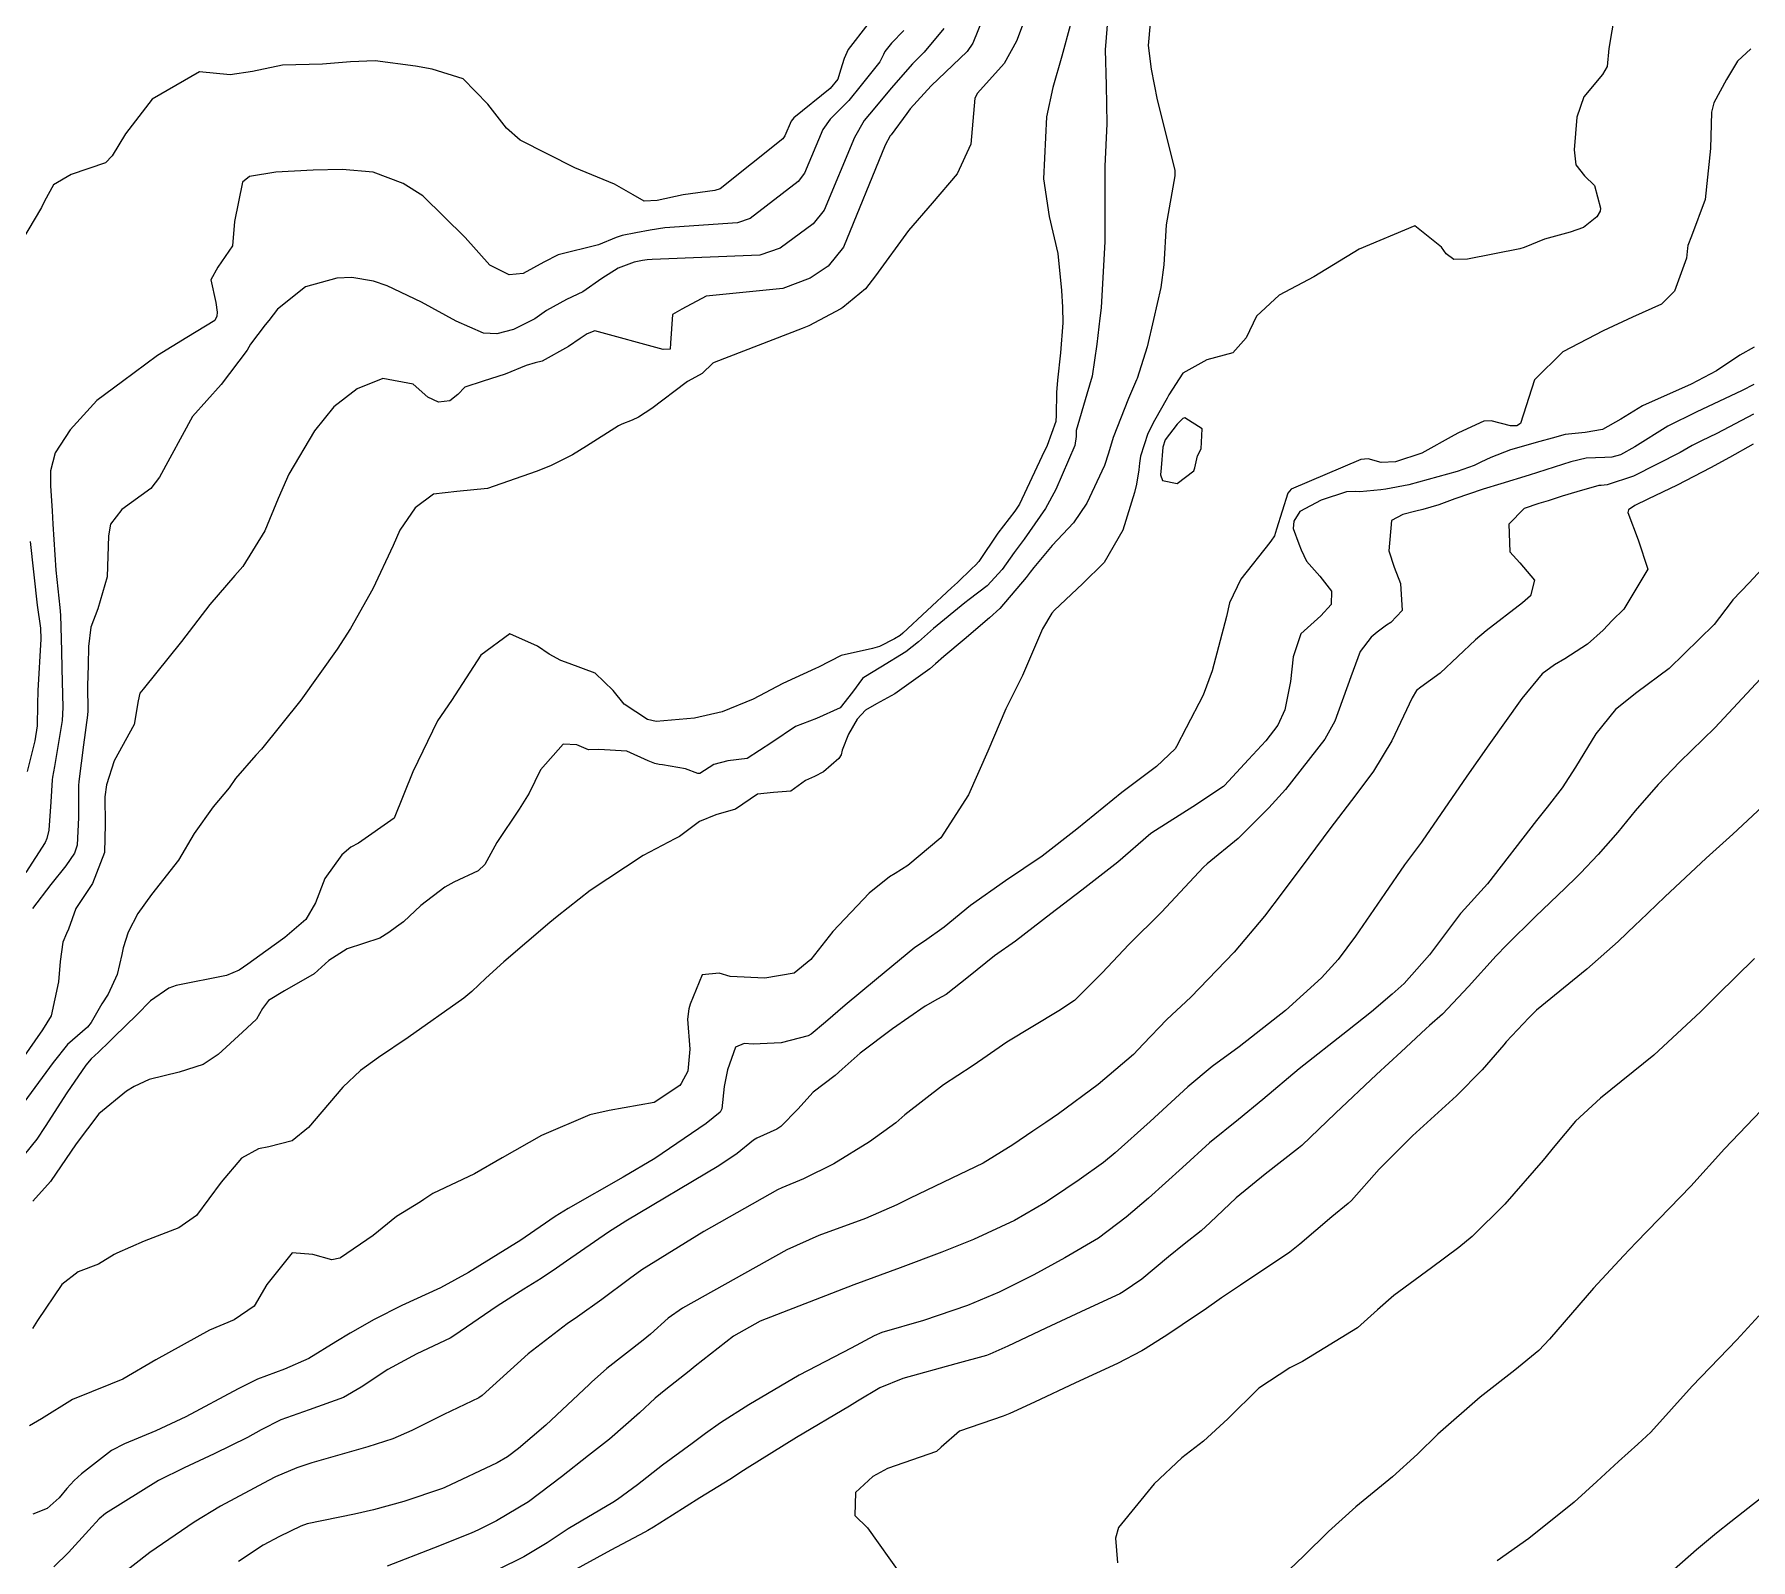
# Model space of a CAD drawing. Header units: feet. Extents: x 1313709 to 1317500, y 405869 to 411659.
# Drawn here: x 1316933.7 to 1317248.4, y 408611.5 to 408891.2 of the extents above; entities that cross this region are included whole.
import ezdxf

# ---------------------------------------------------------------- set-up
doc = ezdxf.new("R2010")
doc.units = ezdxf.units.FT
doc.layers.add('C-TOPO-MAJR', color=32, linetype='CONTINUOUS')

msp = doc.modelspace()

# ---------------------------------------------------------------- linework, layer by layer
at = {"layer": 'C-TOPO-MAJR'}
for points in [[(1317108.65, 408896.62), (1317105.78, 408889.51), (1317104.71, 408888.02), (1317098.11, 408881.71), (1317094.3, 408877.48), (1317093.66, 408876.64), (1317090.77, 408872.76)], [(1317138.29, 408893.18), (1317137.89, 408889.13), (1317138.46, 408884.76), (1317139.56, 408879.16), (1317142.81, 408866.27), (1317142.78, 408865.24), (1317141.19, 408856.24), (1317140.76, 408848.93), (1317140.23, 408844.77), (1317138.89, 408838.85), (1317137.74, 408833.84), (1317135.88, 408828.04), (1317135.8, 408827.84), (1317134.3, 408824.42), (1317131.48, 408817.24), (1317130.64, 408814.37), (1317129.93, 408812.13), (1317126.69, 408805.21), (1317124.23, 408801.58), (1317120.34, 408797.46), (1317116.92, 408793.4), (1317116.3, 408792.57), (1317115.55, 408791.55), (1317110.7, 408785.9), (1317108.85, 408784.17), (1317104.17, 408780.21), (1317100.45, 408777.1), (1317098.89, 408775.73), (1317097.87, 408774.84), (1317091.49, 408770.28), (1317088.12, 408768.43), (1317086.07, 408767.28), (1317084.57, 408765.61), (1317082.98, 408762.87), (1317081.81, 408759.93), (1317081.63, 408759.09), (1317081.21, 408758.41), (1317078.39, 408755.97), (1317076.73, 408755.08), (1317075.07, 408754.34), (1317072.42, 408752.38), (1317069.19, 408752.16), (1317066.27, 408751.83), (1317062.27, 408749.09), (1317058.67, 408748.06), (1317055.65, 408746.84), (1317052.01, 408744.12), (1317051.11, 408743.64), (1317045.33, 408740.59), (1317035.58, 408734.21), (1317029.56, 408729.44), (1317028.19, 408728.3), (1317019.77, 408721.12), (1317016.46, 408718.1), (1317013.9, 408715.68), (1317012.45, 408714.45), (1317002.25, 408707.23), (1316996.79, 408703.58), (1316993.49, 408701.19), (1316990.27, 408698.16), (1316983.98, 408690.74), (1316980.99, 408688.32), (1316976.7, 408687.21), (1316974.8, 408686.86), (1316971.67, 408685.12), (1316967.96, 408680.75), (1316963.43, 408674.61), (1316960.19, 408672.33), (1316953.81, 408669.93), (1316948.79, 408667.72), (1316948.31, 408667.45), (1316945.42, 408665.71), (1316941.74, 408664.3), (1316938.73, 408661.95), (1316934.29, 408655.36), (1316933.36, 408653.88)], [(1317130.54, 408894.37), (1317130.04, 408888.32), (1317130.23, 408881.85), (1317130.36, 408874.73), (1317129.97, 408867), (1317129.94, 408860.72), (1317129.98, 408853.16), (1317129.28, 408841.03), (1317129.05, 408839.1), (1317128.49, 408834.36), (1317127.67, 408828.52), (1317126.65, 408825.18), (1317124.7, 408818.52), (1317124.7, 408817.44), (1317124.48, 408815.75), (1317120.97, 408807.69), (1317119.11, 408804.2), (1317115.19, 408798.62), (1317113.33, 408796.14), (1317111.13, 408793.05), (1317108.42, 408790.03), (1317105.11, 408787.52), (1317104.3, 408786.92), (1317098.58, 408782.24), (1317095.81, 408779.8), (1317093.51, 408777.96), (1317088.92, 408775.12), (1317085.79, 408773.26), (1317085.52, 408773.04), (1317083.68, 408770.53), (1317081.43, 408767.71), (1317077.09, 408765.72), (1317073.24, 408764.26), (1317068.92, 408761.32), (1317064.36, 408758.42), (1317060.82, 408757.99), (1317058.3, 408757.3), (1317055.73, 408755.65), (1317055.35, 408755.64), (1317053.07, 408756.48), (1317048.85, 408757.23), (1317048.28, 408757.29), (1317047.44, 408757.46), (1317046.22, 408757.97), (1317042.33, 408759.72), (1317037.21, 408760.07), (1317035.3, 408759.96), (1317033.14, 408760.93), (1317030.68, 408761.02), (1317026.49, 408756.3), (1317024.39, 408752.03), (1317022.61, 408749.12), (1317018.47, 408742.98), (1317016.29, 408738.99), (1317015.07, 408737.82), (1317010.63, 408735.7), (1317008.93, 408734.78), (1317004.58, 408731.46), (1317001.35, 408728.44), (1317000.09, 408727.52), (1316998.7, 408726.48), (1316997.05, 408725.48), (1316991.02, 408723.51), (1316987.7, 408721.35), (1316984.99, 408718.94), (1316979.58, 408715.81), (1316976.61, 408714), (1316975.54, 408712.57), (1316974.41, 408710.61), (1316971.86, 408708.22), (1316967.37, 408704.14), (1316964.64, 408702.29), (1316960.27, 408700.9), (1316954.72, 408699.52), (1316952.02, 408698.27), (1316950.56, 408697.4), (1316945.52, 408693.27), (1316941.38, 408687.75), (1316936.65, 408680.83), (1316933.39, 408677.22)], [(1317223.45, 408895.06), (1317222.37, 408888.59), (1317222.1, 408885.25), (1317221.24, 408883.8), (1317217.81, 408879.71), (1317216.54, 408875.99), (1317216.03, 408869.97), (1317216.34, 408867.24), (1317217.93, 408865.21), (1317219.73, 408863.46), (1317220.84, 408859.29), (1317220.79, 408858.77), (1317220.16, 408857.7), (1317217.71, 408855.72), (1317215.27, 408854.9), (1317210.6, 408853.63), (1317206.86, 408852.1), (1317206.07, 408851.85), (1317196.45, 408849.91), (1317193.93, 408849.88), (1317192.58, 408850.92), (1317191.67, 408852.16), (1317186.78, 408856.07), (1317176.62, 408851.8), (1317168.27, 408846.71), (1317161.96, 408843.37), (1317157.76, 408839.49), (1317155.91, 408835.54), (1317153.45, 408832.74), (1317148.64, 408831.46), (1317144.26, 408829.06), (1317141.72, 408825.04), (1317141.42, 408824.47), (1317139.05, 408820.36), (1317137.84, 408817.99), (1317136.49, 408813.83), (1317136.33, 408812.53), (1317136.2, 408811.32), (1317135.75, 408808.71), (1317135.42, 408807.14), (1317133.25, 408800.27), (1317129.84, 408794.3), (1317125.89, 408790.39), (1317120.71, 408785.61), (1317120.22, 408785.06), (1317118.52, 408782.15), (1317114.85, 408773.59), (1317111.81, 408767.49), (1317108.5, 408759.74), (1317104.99, 408751.75), (1317099.87, 408743.84), (1317093.84, 408738.75), (1317091.53, 408737.34), (1317090.46, 408736.68), (1317086.74, 408733.72), (1317080.1, 408726.7), (1317076.09, 408721.52), (1317072.98, 408719.03), (1317067.61, 408718.1), (1317061.24, 408718.43), (1317059.23, 408719.04), (1317056.14, 408718.76), (1317053.92, 408713.35), (1317053.72, 408712.51), (1317053.47, 408710.63), (1317053.85, 408705.13), (1317053.49, 408701.07), (1317052.26, 408698.8)], [(1317086.5, 408893.04), (1317082.91, 408888.35), (1317082.17, 408886.7), (1317081.52, 408884.62)], [(1317115.34, 408894.12), (1317113.76, 408889.9), (1317111.53, 408885.83), (1317106.65, 408880.35), (1317106.16, 408879.44), (1317105.38, 408871.05), (1317102.89, 408865.56), (1317098.32, 408860.23)], [(1317123.59, 408892.79), (1317122.07, 408887.17), (1317120.42, 408881.39), (1317119.28, 408876.05), (1317118.74, 408864.67), (1317119.77, 408857.77), (1317121.38, 408850.97), (1317122, 408844.21), (1317122.21, 408841.11), (1317122.26, 408838.27), (1317121.81, 408832.75), (1317121.3, 408827.74), (1317121.08, 408825.47), (1317121.02, 408821.36), (1317120.97, 408820.18), (1317119.37, 408815.76), (1317118.44, 408813.75), (1317114.33, 408805.03), (1317113.49, 408803.74), (1317110.36, 408799.71), (1317106.84, 408794.51), (1317106.28, 408793.87), (1317105.57, 408793.21), (1317102.94, 408790.68), (1317101.87, 408789.67), (1317092.93, 408781.38), (1317092.42, 408780.97), (1317091.38, 408780.32), (1317088.68, 408778.94), (1317087.35, 408778.54), (1317081.65, 408777.25), (1317077.46, 408775.17), (1317076.89, 408774.89), (1317070.95, 408772.13), (1317065.51, 408769.3), (1317059.81, 408766.97), (1317054.74, 408765.78), (1317047.71, 408765.17), (1317046.1, 408765.57), (1317041.84, 408768.36), (1317039.83, 408770.85), (1317036.54, 408774.02), (1317031.72, 408775.83), (1317030.24, 408776.38), (1317028.1, 408777.55), (1317025.97, 408779.01), (1317020.87, 408781.28), (1317015.54, 408777.31), (1317010.15, 408769.01), (1317007.58, 408765.31), (1317003.06, 408755.96), (1316999.66, 408747.45), (1316993.1, 408742.89), (1316991.7, 408742.17), (1316990.08, 408740.74), (1316986.95, 408736.37), (1316985.26, 408731.94), (1316983.48, 408728.85), (1316979.61, 408725.55), (1316976.13, 408723.09), (1316972.81, 408720.67), (1316971.22, 408719.57), (1316968.93, 408718.62), (1316959.68, 408716.76), (1316958.33, 408716.29), (1316955.01, 408713.97), (1316952.5, 408711.43), (1316948.33, 408707.39), (1316947.47, 408706.52), (1316945.43, 408704.57), (1316944.08, 408703.35), (1316943.1, 408702.15), (1316939.63, 408697.08), (1316935.68, 408690.92), (1316934.12, 408688.62), (1316925.34, 408677.8)], [(1317093.1, 408891.86), (1317090.84, 408889.57), (1317089.62, 408888.03), (1317089.37, 408887.48), (1317088.72, 408886.13), (1317085.29, 408881.85)], [(1317100.44, 408892.25), (1317096.84, 408887.92), (1317094.71, 408885.78), (1317090.78, 408881.28), (1317087.79, 408877.7)], [(1317248.4, 408888.49), (1317245.99, 408886.23), (1317243.97, 408882.86), (1317241.63, 408878.58), (1317241.2, 408876.91), (1317241.04, 408870.22), (1317240.03, 408860.88), (1317237.56, 408854.16), (1317236.86, 408852.46), (1317236.81, 408851.98), (1317236.62, 408850.11), (1317234.42, 408844.1), (1317232.03, 408841.67), (1317226.74, 408839.3), (1317221.33, 408836.81), (1317213.93, 408832.93), (1317208.77, 408827.83), (1317206.21, 408819.81), (1317205.54, 408819.36), (1317204.36, 408819.36), (1317200.81, 408820.33), (1317199.47, 408820.27), (1317194.81, 408818.1), (1317193.99, 408817.66), (1317188.11, 408814.36), (1317183.29, 408812.77), (1317180.61, 408812.65), (1317178.28, 408813.31), (1317176.88, 408813.24), (1317164.12, 408807.77), (1317163.52, 408807.05), (1317161.44, 408800.47), (1317161.06, 408799.2), (1317160.95, 408799.03), (1317160.51, 408798.45), (1317160.2, 408797.97), (1317154.93, 408791.26), (1317152.81, 408786.93), (1317152.28, 408784.4), (1317149.62, 408774.44), (1317147.97, 408769.98), (1317144.86, 408764.04), (1317143.13, 408760.58), (1317142.86, 408760.14), (1317139.44, 408756.94), (1317133.09, 408752.15), (1317124.82, 408745.47), (1317118.47, 408740.46), (1317111.77, 408735.98), (1317105.31, 408731.42), (1317100.52, 408727.47), (1317096.88, 408724.91), (1317095.16, 408723.75), (1317088.1, 408717.92), (1317082.35, 408713.16), (1317078.75, 408710.07), (1317076.11, 408707.86), (1317075.6, 408707.57), (1317070.63, 408706.24), (1317065.48, 408706.02), (1317063.82, 408706.17), (1317062.22, 408705.46), (1317060.79, 408701.34), (1317060.18, 408698.25), (1317059.76, 408694.18), (1317059.41, 408693.55), (1317056.85, 408691.45), (1317047.44, 408685.09), (1317041.66, 408681.64), (1317031.58, 408675.92), (1317029.2, 408674.42), (1317023.7, 408670.63), (1317022.87, 408670.09), (1317013.27, 408664.19), (1317008.14, 408661.38), (1317001.05, 408658.14), (1316996, 408655.57), (1316991.61, 408653.02), (1316988.96, 408651.45), (1316984, 408648.41), (1316979.55, 408646.43), (1316974.6, 408644.6), (1316971.08, 408642.84), (1316961.44, 408637.69), (1316955.96, 408635.13), (1316950.2, 408632.74), (1316947.84, 408631.5), (1316942.36, 408627.24), (1316941, 408626), (1316939.64, 408624.54), (1316938.25, 408622.87), (1316936.02, 408620.9), (1316933.4, 408619.83)], [(1317043.51, 408861.72), (1317040.05, 408863.69), (1317032.77, 408866.68), (1317022.75, 408871.78), (1317020.25, 408873.98), (1317016.83, 408878.35), (1317012.34, 408883.03), (1317006.61, 408884.77), (1317003.59, 408885.31), (1316996.19, 408886.3), (1316991.65, 408886.13), (1316986.5, 408885.71), (1316979.17, 408885.49), (1316973.68, 408884.37), (1316969.6, 408883.75), (1316963.98, 408884.27), (1316955.3, 408879.29), (1316950.42, 408872.93), (1316947.97, 408868.9), (1316946.71, 408867.6), (1316940.46, 408865.47), (1316937.18, 408863.58), (1316935.56, 408860.55), (1316934.98, 408859.41), (1316930.01, 408850.95)], [(1317081.52, 408884.62), (1317080.99, 408882.96), (1317079.6, 408881.21), (1317072.95, 408875.83), (1317072.44, 408875.21), (1317071.32, 408872.55), (1317070.93, 408872.03), (1317059.46, 408862.86), (1317058.47, 408862.51), (1317052.65, 408861.75), (1317047.91, 408860.67), (1317045.48, 408860.59), (1317043.51, 408861.72)], [(1317085.29, 408881.85), (1317083, 408879.01), (1317079.6, 408875.6), (1317078.26, 408873.72), (1317074.9, 408865.73), (1317073.72, 408864.19), (1317064.93, 408857.41), (1317062.59, 408856.58), (1317049.28, 408855.66), (1317046.58, 408855.27), (1317043.98, 408854.77)], [(1317087.79, 408877.7), (1317086.82, 408876.54), (1317085.87, 408875.38), (1317084.08, 408872.24), (1317078.49, 408858.93), (1317076.49, 408856.39), (1317070.43, 408851.94), (1317066.71, 408850.65), (1317046.94, 408849.86)], [(1317090.77, 408872.76), (1317090.62, 408872.56), (1317089.69, 408870.81), (1317082.07, 408852.12), (1317079.25, 408848.66), (1317075.96, 408846.43), (1317070.92, 408844.59), (1317056.88, 408843.13), (1317052.43, 408840.75)], [(1317043.98, 408854.77), (1317041.47, 408854.29), (1317040.35, 408853.9), (1317037.13, 408852.55), (1317029.75, 408850.76), (1317027.08, 408849.4), (1317023.33, 408847.33), (1317020.73, 408847.08), (1317017.23, 408848.87), (1317012.68, 408853.94), (1317004.94, 408861.54), (1317001.32, 408863.82), (1316995.8, 408865.91), (1316990.11, 408866.38), (1316984.8, 408866.23), (1316977.97, 408865.88), (1316973.15, 408865.08), (1316971.88, 408864.06), (1316970.4, 408856.85), (1316970.01, 408852.36), (1316967.33, 408848.46), (1316966.05, 408846.18), (1316966.97, 408842), (1316967.19, 408840.22), (1316967.16, 408839.5), (1316966.78, 408838.71), (1316961.65, 408835.58)], [(1317098.32, 408860.23), (1317093.99, 408855.19), (1317087.93, 408846.88), (1317086.08, 408844.49), (1317081.95, 408841.07), (1317081.57, 408840.85), (1317075.71, 408837.69), (1317074.5, 408837.21), (1317058.33, 408830.97)], [(1317046.94, 408849.86), (1317046.04, 408849.82), (1317045.22, 408849.72), (1317043.67, 408849.36), (1317040.75, 408848.3), (1317037.72, 408846.38), (1317034.26, 408843.93), (1317031.26, 408842.57), (1317027.61, 408840.55), (1317025.45, 408838.98), (1317021.56, 408837.07), (1317018.47, 408836.24), (1317016.07, 408836.39), (1317011.02, 408838.6), (1317004.68, 408842.06), (1316998.38, 408845.07), (1316995.88, 408845.89), (1316991.9, 408846.56), (1316989.12, 408846.48), (1316983.39, 408844.88), (1316978.26, 408840.78), (1316976.69, 408838.7), (1316975.98, 408837.92), (1316973.3, 408834.37), (1316972.73, 408833.28), (1316967.96, 408826.99), (1316962.7, 408821.1), (1316956.64, 408809.95), (1316955.05, 408807.92), (1316949.74, 408804.02), (1316947.64, 408801.36), (1316947.3, 408799.22), (1316947.04, 408791.7), (1316945.31, 408785.83), (1316944.05, 408782.48), (1316943.6, 408778.9), (1316943.56, 408775.5), (1316943.43, 408771.72), (1316943.5, 408767.14), (1316943.46, 408766.35), (1316942.72, 408760.93), (1316941.84, 408754.16), (1316941.78, 408753.42), (1316941.78, 408747.58), (1316941.53, 408742.51), (1316941.04, 408741.05), (1316939.46, 408738.7), (1316936.72, 408735.28), (1316933.33, 408730.89)], [(1317052.43, 408840.75), (1317050.71, 408839.82), (1317050.34, 408834.55), (1317050.28, 408833.41), (1317049, 408833.38), (1317036.48, 408836.79), (1317035.02, 408836.24), (1317033.74, 408835.42), (1317031.63, 408833.94), (1317026.81, 408831.23), (1317025.53, 408830.91), (1317023.86, 408830.47), (1317020.04, 408828.88), (1317016, 408827.56), (1317012.63, 408826.45), (1317011.36, 408825.1), (1317009.86, 408823.98), (1317007.8, 408823.71), (1317005.83, 408824.64), (1317003.16, 408827.04), (1316997.61, 408828.08), (1316992.87, 408826.17), (1316988.6, 408822.89), (1316985.05, 408818.44), (1316980.32, 408810.55), (1316978.38, 408806.09), (1316975.92, 408800.11), (1316971.9, 408793.58), (1316970.47, 408791.93), (1316965.84, 408786.61), (1316960.65, 408779.86), (1316953.61, 408771.09), (1316953.04, 408770.39), (1316952.72, 408768.97), (1316951.96, 408764.65), (1316948.31, 408757.99), (1316946.93, 408753.56), (1316946.61, 408751.38), (1316946.67, 408746.37), (1316946.58, 408741.17), (1316944.37, 408735.5), (1316943.1, 408733.62), (1316941.32, 408730.87), (1316939.94, 408727.13), (1316939.57, 408726.29), (1316938.92, 408724.73), (1316938.42, 408721.2), (1316938.11, 408717.47), (1316936.75, 408711.19), (1316935.18, 408708.67), (1316931.37, 408703.2)], [(1317249.04, 408833.79), (1317246.39, 408832.35), (1317242.11, 408829.47), (1317237.45, 408827.03), (1317228.54, 408823.07), (1317224.55, 408820.6), (1317221.21, 408818.73), (1317218.03, 408818.19), (1317214.38, 408817.8), (1317211.96, 408817.12), (1317209.74, 408816.49), (1317204.32, 408815), (1317200.72, 408813.6), (1317198.93, 408812.71), (1317197.71, 408812.14), (1317194.59, 408811.01), (1317185.7, 408808.55), (1317181.47, 408807.79), (1317180.58, 408807.67), (1317176.75, 408807.28), (1317175.97, 408807.35), (1317174.26, 408807.3), (1317169.63, 408805.76), (1317165.7, 408803.65), (1317164.62, 408801.88), (1317164.51, 408800.57), (1317165.53, 408797.76), (1317165.96, 408796.67), (1317166.97, 408794.59), (1317169.38, 408791.84), (1317171.53, 408789.07), (1317171.45, 408786.64), (1317169.55, 408784.56), (1317165.89, 408781.24), (1317164.48, 408777.04), (1317164.03, 408772.51), (1317162.98, 408767.29), (1317161.7, 408764.48), (1317159.47, 408761.61), (1317156.28, 408758.23), (1317151.91, 408753.44), (1317151.72, 408753.27), (1317146.09, 408749.52), (1317139.23, 408745.21), (1317138.43, 408744.63), (1317132.33, 408739.38), (1317125.75, 408734.23), (1317120.08, 408729.92), (1317113.58, 408724.89), (1317109.72, 408722.19), (1317104.98, 408718.39), (1317100.88, 408715.14), (1317099.28, 408714.25), (1317097, 408713.01), (1317091.04, 408708.82), (1317085.1, 408704.35), (1317081.81, 408701.41), (1317080.52, 408700.3), (1317076.51, 408697.24), (1317073.65, 408694.1), (1317070.56, 408690.92), (1317069.85, 408690.46), (1317066.14, 408688.76), (1317065.56, 408688.4), (1317062.57, 408686), (1317059.22, 408683.71), (1317042.17, 408673.59), (1317038.94, 408671.57), (1317031.24, 408666.23), (1317029.41, 408664.95), (1317026.61, 408663.09), (1317023.41, 408661.08), (1317018.56, 408657.99), (1317010.59, 408652.52), (1317009.96, 408652.14), (1317003.81, 408649.22), (1316998.53, 408646.4), (1316993.61, 408643.13), (1316990.36, 408641.27), (1316984.06, 408639), (1316978.88, 408637.17), (1316975.28, 408635.29), (1316972.8, 408633.89), (1316966.68, 408630.9), (1316961.13, 408628.37), (1316956.48, 408626.01), (1316946.74, 408619.99), (1316945.58, 408619.03), (1316943.66, 408616.9), (1316939.98, 408612.85), (1316937.28, 408610.21)], [(1316961.65, 408835.58), (1316956.25, 408832.28), (1316949.86, 408827.53)], [(1317058.33, 408830.97), (1317058.07, 408830.87), (1317056.12, 408828.95), (1317053.58, 408827.56), (1317053.42, 408827.49), (1317053.18, 408827.34), (1317046.88, 408822.57), (1317044.49, 408820.97), (1317043.31, 408820.41), (1317041.38, 408819.66), (1317040.8, 408819.37), (1317034.94, 408815.66), (1317032.34, 408814.09), (1317028.31, 408812.07), (1317025.68, 408810.99), (1317016.79, 408807.91), (1317011.16, 408807.35), (1317006.9, 408806.83), (1317003.49, 408804.38), (1317000.72, 408800.25), (1316999.5, 408797.44), (1316995.75, 408789.49), (1316991.63, 408782.23), (1316989.23, 408778.47), (1316982.54, 408769.08), (1316975.31, 408760.09), (1316974.28, 408759.03), (1316970.58, 408754.73), (1316969.4, 408753.04), (1316966.49, 408749.54), (1316963.01, 408744.65), (1316960.1, 408739.77), (1316955.17, 408733.48), (1316952.65, 408729.99), (1316950.9, 408726.56), (1316949.96, 408723.68), (1316949.7, 408722.49), (1316948.89, 408718.8), (1316947.22, 408715.17), (1316946.07, 408713.4), (1316944.12, 408709.98), (1316943.43, 408709.17), (1316939.75, 408705.94), (1316937.14, 408702.68), (1316931.77, 408695.3)], [(1316949.86, 408827.53), (1316945.15, 408824.01), (1316940.24, 408818.68), (1316937.51, 408814.44), (1316936.64, 408811.12), (1316936.65, 408808.39), (1316936.95, 408803.81), (1316937.07, 408801.38), (1316937.6, 408792.95), (1316938.35, 408786.06), (1316938.49, 408784.65), (1316938.69, 408778.13), (1316938.7, 408774.89), (1316938.88, 408767.73), (1316938.77, 408765.36), (1316937.4, 408756.93), (1316937, 408754.98), (1316936.93, 408754.48), (1316936.74, 408750.44), (1316936.33, 408745.25), (1316935.99, 408743.7), (1316935.67, 408743), (1316932.12, 408737.52)], [(1317248.97, 408826.97), (1317246.8, 408825.85), (1317238.39, 408821.88), (1317233.22, 408819.3), (1317227.14, 408815.51), (1317224.5, 408814.04), (1317222.92, 408813.62), (1317221.65, 408813.6), (1317218.23, 408813.44), (1317215.41, 408812.8), (1317207.8, 408810.33), (1317202.58, 408808.75), (1317199.32, 408807.78), (1317194.17, 408806), (1317191.18, 408804.9), (1317188.27, 408804.05), (1317187, 408803.73), (1317184.6, 408803.13), (1317182.54, 408802.03), (1317182.07, 408796.46), (1317182.99, 408793.48), (1317184.18, 408790.46), (1317184.49, 408785.51), (1317182.43, 408783.33), (1317181.61, 408782.83), (1317179.92, 408781.58), (1317178.82, 408780.62), (1317176.8, 408777.99), (1317175.06, 408773.35), (1317172.15, 408765.21), (1317170.33, 408761.92), (1317163.08, 408752.73), (1317160.06, 408749.38), (1317154.41, 408743.73), (1317148.74, 408739.06), (1317148.07, 408738.47), (1317140.34, 408730.25), (1317134.37, 408724.28), (1317129.49, 408719.08), (1317124.38, 408714.03), (1317121.55, 408712.13), (1317112, 408706.42), (1317107.61, 408703.31), (1317105.67, 408701.97), (1317100.39, 408698.55), (1317093.28, 408693.05), (1317091.67, 408691.63), (1317086.79, 408688.11), (1317080.27, 408684.09), (1317074.73, 408681.36), (1317070.72, 408679.7), (1317069.93, 408679.31), (1317056.45, 408671.66), (1317045.05, 408664.62), (1317042.81, 408663.02), (1317037.71, 408659.19), (1317033.26, 408656.06), (1317031.36, 408654.73), (1317024.23, 408649.23), (1317015.81, 408641.59), (1317015.21, 408641.16), (1317008.79, 408638.12), (1317002.89, 408635.21), (1316999.44, 408633.68), (1316994.85, 408632.21), (1316984.59, 408629.26), (1316981.81, 408628.36), (1316977.9, 408626.7), (1316976.6, 408626.04), (1316967.83, 408621.3), (1316963.01, 408618.38), (1316954.88, 408612.82), (1316948.21, 408607.64)], [(1317248.9, 408821.51), (1317242.17, 408817.96), (1317239.35, 408816.61), (1317237.63, 408815.75), (1317235.44, 408814.5), (1317226.91, 408810.14), (1317222.08, 408808.56), (1317220.97, 408808.47), (1317220.56, 408808.43), (1317216.5, 408807.3), (1317213.82, 408806.48), (1317211.28, 408805.66), (1317209.52, 408805.14), (1317206.83, 408804.21), (1317204.06, 408801.38), (1317204.24, 408796.3), (1317206.03, 408794.25), (1317208.72, 408791.07), (1317208.04, 408788.19), (1317206.54, 408786.95), (1317199.91, 408781.83), (1317197.91, 408780.15), (1317191.43, 408774.04), (1317187.89, 408771.47), (1317187.14, 408770.85), (1317186.31, 408769.49), (1317182.59, 408761.63), (1317179.21, 408756.06), (1317175.96, 408751.74), (1317171.21, 408745.51), (1317167.38, 408740.31), (1317162.47, 408733.77), (1317159.23, 408729.48), (1317153.71, 408722.9), (1317145.76, 408714.67), (1317141.33, 408710.54), (1317137.01, 408706.04), (1317135.22, 408704.14), (1317128.77, 408698.6), (1317121.48, 408693.28), (1317119.16, 408691.67), (1317116.79, 408690.06), (1317113.09, 408687.54), (1317107.63, 408684.21), (1317100.4, 408680.74), (1317094.18, 408677.74), (1317091.84, 408676.54), (1317086.07, 408674.06), (1317077.55, 408670.92), (1317071.66, 408668.3), (1317052.5, 408657.65), (1317049.92, 408655.76), (1317046.69, 408652.87), (1317045.3, 408651.74), (1317038.66, 408646.55), (1317035.87, 408644.08), (1317035.42, 408643.65), (1317027.5, 408636.2), (1317022.47, 408631.88), (1317020.44, 408630.36), (1317018.52, 408629.25), (1317008.95, 408624.72), (1317008.52, 408624.54), (1317001.45, 408622.15), (1316995.9, 408620.65), (1316992.37, 408619.85), (1316983.71, 408618.07), (1316982.55, 408617.68), (1316978.63, 408615.78), (1316975.66, 408614.16), (1316971.11, 408611.16)], [(1317144.64, 408820.84), (1317144.26, 408820.73), (1317143.25, 408819.69), (1317141.06, 408816.8), (1317140.58, 408815.5), (1317140.27, 408811.66), (1317140.2, 408810.42), (1317140.52, 408809.37), (1317143.26, 408808.83), (1317146.3, 408811.12), (1317146.5, 408811.69), (1317146.98, 408813.89), (1317147.64, 408815.15), (1317147.83, 408818.81), (1317144.64, 408820.84)], [(1317248.83, 408816.04), (1317244.48, 408813.6), (1317240.99, 408811.67), (1317234.88, 408808.49), (1317229.52, 408805.91), (1317227.15, 408804.76), (1317226.01, 408803.97), (1317225.85, 408803.48), (1317227.78, 408798.48), (1317229.51, 408793.09), (1317225.12, 408785.77), (1317222.96, 408783.67), (1317221.36, 408781.94), (1317218.49, 408779.38), (1317214.3, 408776.66), (1317212.41, 408775.59), (1317210.14, 408773.9), (1317206.43, 408769.38), (1317200.37, 408760.89), (1317196.33, 408755.13), (1317188.14, 408743.22), (1317188.01, 408743.04), (1317184.93, 408738.88), (1317181.28, 408733.65), (1317175.95, 408725.83), (1317172.77, 408721.54), (1317169.72, 408718.2), (1317163.12, 408712.18), (1317154.61, 408705.55), (1317149.67, 408701.93), (1317145.17, 408698.21), (1317143.64, 408696.78), (1317138.29, 408691.84), (1317131.86, 408686.09), (1317129.71, 408684.34), (1317125.26, 408681.14), (1317122.82, 408679.47), (1317119.08, 408677), (1317113.39, 408673.68), (1317105.89, 408670.19), (1317100.09, 408667.86), (1317092.45, 408665.01), (1317083.94, 408661.91), (1317066.79, 408655.25), (1317061.9, 408652.51), (1317054.84, 408646.96), (1317053.74, 408646.05), (1317049.5, 408642.73), (1317047.54, 408641.11), (1317044.63, 408638.43), (1317039.14, 408633.6), (1317035.31, 408630.6), (1317030.37, 408626.72), (1317024.27, 408622.14), (1317018.45, 408618.66), (1317015.1, 408616.97), (1317013.81, 408616.38), (1317006.86, 408613.65), (1316998.38, 408610.33)], [(1316932.92, 408798.2), (1316934.19, 408786.48), (1316934.8, 408782.31), (1316934.89, 408780.26), (1316934.31, 408770.85), (1316934.27, 408768.31), (1316934.21, 408764.4), (1316933.75, 408761.62), (1316932.36, 408756.03)], [(1317251.99, 408794.73), (1317248.08, 408790.61), (1317245.13, 408787.51), (1317244.79, 408787.08), (1317241.71, 408782.96), (1317233.42, 408774.92), (1317227.53, 408770.49), (1317223.58, 408767.36), (1317219.97, 408762.93), (1317216.27, 408756.81), (1317213.84, 408753.04), (1317211.06, 408749.46), (1317209.09, 408747.01), (1317200.12, 408735.41), (1317195.3, 408730.13), (1317195.16, 408729.97), (1317189.47, 408722.43), (1317184.85, 408717.17), (1317182.66, 408715.17), (1317178.84, 408711.98), (1317174.49, 408708.45), (1317165.63, 408701.5), (1317158.95, 408695.9), (1317154.46, 408692.22), (1317149.17, 408687.91), (1317144.22, 408683.43), (1317137.95, 408677.77), (1317133.88, 408674.3), (1317128.82, 408670.48), (1317122.66, 408666.83), (1317116.96, 408663.72), (1317110.62, 408660.55), (1317104.76, 408658.11), (1317096.72, 408655.36), (1317089.08, 408653.15), (1317087.66, 408652.56), (1317083.47, 408650.31), (1317073.91, 408645.31), (1317064.69, 408639.93), (1317059.51, 408636.6), (1317056.77, 408634.64), (1317054.3, 408632.84), (1317048.89, 408628.86), (1317044.29, 408625.21), (1317040.64, 408622.52), (1317039.73, 408621.97), (1317031.59, 408617.14), (1317027.72, 408614.57), (1317023.44, 408612.02), (1317018.61, 408609.62)], [(1317250.19, 408773), (1317241.8, 408764.03), (1317235.38, 408757.81), (1317231.41, 408753.6), (1317227.18, 408748.79), (1317224.01, 408744.9), (1317220.45, 408740.8), (1317217.17, 408737.37), (1317216.45, 408736.65), (1317214.37, 408734.62), (1317208.95, 408729.44), (1317203.59, 408724.19), (1317201.74, 408722.24), (1317196.64, 408716.59), (1317191.86, 408711.5), (1317189.52, 408709.44), (1317188.85, 408708.86), (1317184.32, 408704.61), (1317179.78, 408700.44), (1317172.27, 408693.35), (1317166.08, 408687.47), (1317165.46, 408686.94), (1317159.37, 408682.17), (1317154.07, 408677.85), (1317149.28, 408673.34), (1317147.65, 408671.82), (1317144.53, 408669.37), (1317141.66, 408667.03), (1317136.78, 408662.92), (1317133.33, 408660.6), (1317132.7, 408660.28), (1317126.46, 408657.38), (1317119.15, 408653.94), (1317112.16, 408650.64), (1317108.91, 408649.17), (1317108.26, 408648.94), (1317102.63, 408647.43), (1317092.93, 408644.72), (1317088.7, 408642.99), (1317084.59, 408640.57), (1317083.13, 408639.66), (1317073.41, 408633.93), (1317064.39, 408628.31), (1317063.7, 408627.84), (1317061.22, 408626.2), (1317055.69, 408622.83), (1317050.7, 408619.69), (1317047.22, 408617.49), (1317046.2, 408616.89), (1317045.61, 408616.57), (1317039.37, 408613.26), (1317031.69, 408609.04)], [(1317253.33, 408752.19), (1317245.13, 408744.53), (1317240.22, 408740.12), (1317232.65, 408733.05), (1317228.05, 408728.65), (1317227.28, 408727.9), (1317224.08, 408724.82), (1317218.37, 408719.77), (1317209.12, 408712.25), (1317207.68, 408710.87), (1317203.58, 408706.44), (1317203.13, 408705.93), (1317199.18, 408701.33), (1317194.44, 408696.57), (1317186.35, 408689.19), (1317180.24, 408683.08), (1317175.19, 408677.38), (1317174.58, 408676.79), (1317171.59, 408674.35), (1317165.7, 408669.33), (1317163.86, 408667.9), (1317154.82, 408661.86), (1317151.38, 408659.51), (1317148.19, 408657.28), (1317146.8, 408656.34), (1317141.5, 408652.81), (1317137.36, 408650.18), (1317136.77, 408649.83), (1317132.26, 408647.49), (1317124.59, 408643.91), (1317117.06, 408640.36), (1317113.25, 408638.64), (1317112.52, 408638.29), (1317111.35, 408637.83), (1317103.32, 408635.09), (1317099.97, 408632.14), (1317099.08, 408631.36), (1317090.1, 408628.25), (1317087.41, 408626.76), (1317084.28, 408623.81), (1317084.14, 408619.64), (1317086.43, 408617.36), (1317092.61, 408608.69)], [(1317249.07, 408721.7), (1317242.32, 408715.09), (1317239.16, 408711.94), (1317230.61, 408703.99), (1317220.88, 408696.14), (1317216.24, 408691.89), (1317212.48, 408687.4), (1317210.34, 408684.74), (1317203.3, 408676.69), (1317197.3, 408670.74), (1317194.88, 408668.74), (1317189.85, 408665.03), (1317182.95, 408659.93), (1317179.97, 408657.31), (1317176.29, 408654.02), (1317166.2, 408647.83), (1317163.86, 408646.7), (1317158.22, 408642.93), (1317152.53, 408637.32), (1317148.05, 408633.22), (1317144.1, 408630.19), (1317139.01, 408625.39), (1317132.5, 408617.43), (1317131.91, 408615.45), (1317132.3, 408610.94)], [(1317052.26, 408698.8), (1317052.07, 408698.44), (1317047.36, 408695.34), (1317039.08, 408693.84), (1317035.53, 408693.04), (1317026.68, 408689.28), (1317019.46, 408685.2), (1317014.42, 408682.23), (1317006.76, 408678.66), (1317005.09, 408677.54), (1317004.49, 408677.1), (1317000.12, 408674.45), (1316995.79, 408670.93), (1316989.85, 408666.88)], [(1317251.63, 408695.26), (1317243.58, 408686.83), (1317237.44, 408679.99), (1317231.52, 408673.95), (1317227.38, 408669.67), (1317225.05, 408667.21), (1317219.56, 408661.31), (1317211.5, 408651.92), (1317209.52, 408649.89), (1317205.15, 408646.26), (1317198.77, 408641.28), (1317191.04, 408634.51), (1317187.3, 408630.83), (1317182.74, 408626.73), (1317175.96, 408621.17), (1317170.96, 408616.65), (1317166.46, 408612.23), (1317162.52, 408608.46)], [(1316989.85, 408666.88), (1316989.68, 408666.76), (1316988.21, 408666.48), (1316984.75, 408667.45), (1316980.94, 408667.77), (1316976.3, 408661.99), (1316973.97, 408657.97), (1316970.32, 408655.48), (1316965.8, 408653.57), (1316955.96, 408648.18), (1316949.92, 408644.63), (1316947.67, 408643.71), (1316940.7, 408640.85), (1316935.01, 408637.36), (1316932.78, 408636.03)], [(1317249.86, 408656.23), (1317245.83, 408651.84), (1317237.63, 408643.33), (1317230.05, 408634.91), (1317227.72, 408632.66), (1317224.14, 408629.51), (1317220.18, 408625.84), (1317216.01, 408622.07), (1317207.73, 408615.37), (1317201.92, 408611.29)], [(1317253.26, 408625.12), (1317244.75, 408618.46), (1317242.1, 408616.38), (1317238.48, 408613.29), (1317232.84, 408608.37)]]:
    msp.add_lwpolyline(points, dxfattribs=at)

doc.saveas('drawing.dxf')
